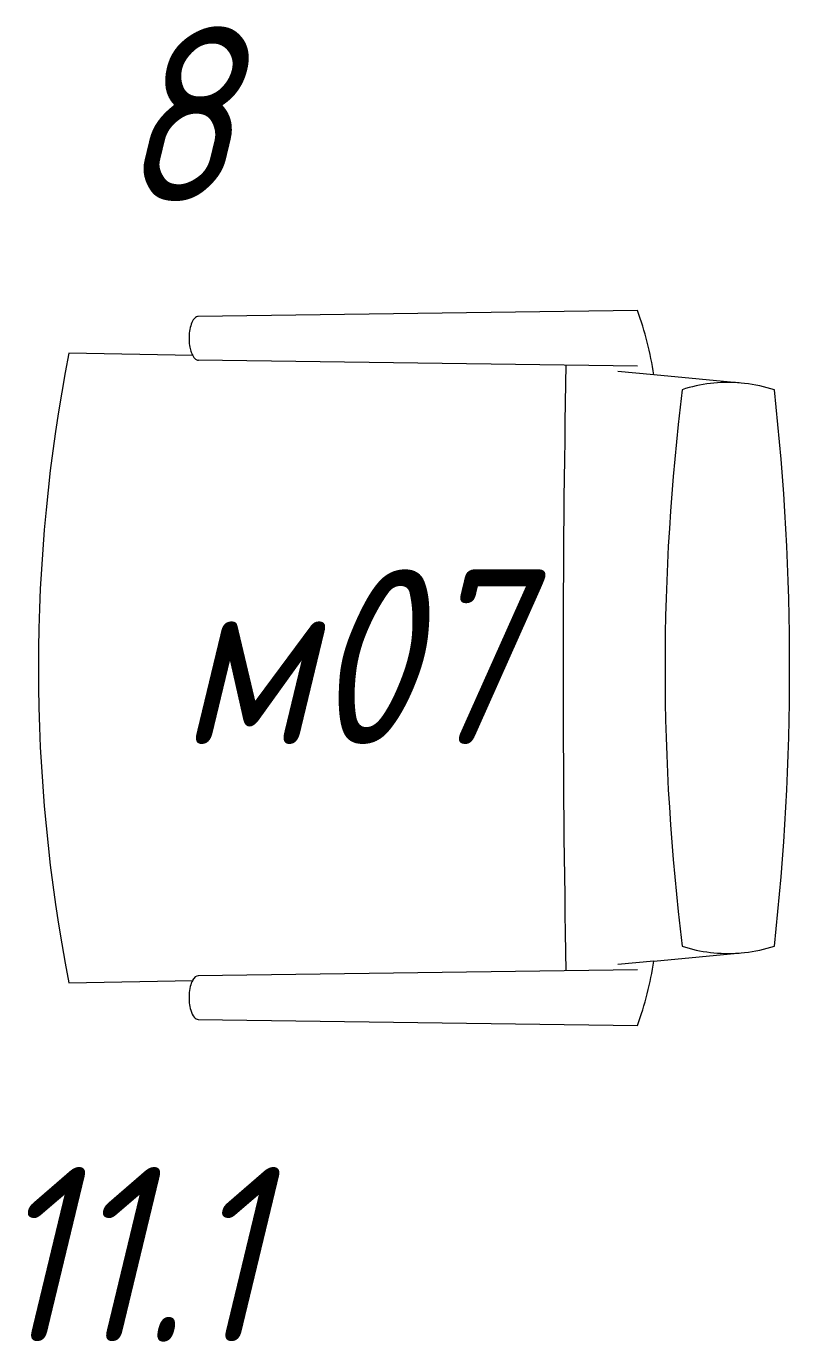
# Model space of a CAD drawing. Header units: millimetres. Extents: x -32954 to 151739, y -65671 to 56243.
# Drawn here: x -4390 to -3730, y -49811 to -48682 of the extents above; entities that cross this region are included whole.
import ezdxf

# ---------------------------------------------------------------- set-up
doc = ezdxf.new("R2010")
doc.units = ezdxf.units.MM
for name, color, linetype, lineweight in [('I-FURN', 7, 'Continuous', 9), ('I-FURN-IDEN', 7, 'Continuous', 9), ('M-EQPM-IDEN', 7, 'Continuous', 9)]:
    doc.layers.add(name, color=color, linetype=linetype, lineweight=lineweight)
doc.styles.add('GOST Common_I', font='GOST_Common Italic.ttf', dxfattribs={"width": 0.9, "height": 150})

# ---------------------------------------------------------------- blocks, each defined once
blk = doc.blocks.new('М05-М06_Стул офисный - М06_Кресло рабочее Меделия-8569764-О_ТХ_01')
at = {"layer": 'I-FURN'}
for p, q in [((-130.1, 450.8), (-137.4, 372.8)), ((366, 372.8), (358.7, 450.8)), ((-137.4, 372.8), (-140.3, 342)), ((366, 372.8), (368.9, 342)), ((-192.7, 358.8), (-187.6, -18.4)), ((-145, 358.8), (-150.1, -18.4)), ((373.6, 358.8), (378.7, -18.4)), ((416.2, -18.4), (421.3, 358.8)), ((-154, -23.2), (-156.1, -129.6)), ((384.7, -129.6), (382.6, -23.2))]:
    blk.add_line(p, q, dxfattribs=at)
for centre, radius, start, end in [((114.3, -1700.2), 2189.7, 83.7379, 96.2621), ((-2.9, 436.6), 128, 161.8436, 173.6194), ((231.5, 436.6), 128, 6.3806, 18.1564), ((-2.9, 436.6), 128, 175.7159, 197.9267), ((231.5, 436.6), 128, 342.0733, 4.2841), ((114.3, 2327.4), 1944.9, 262.9413, 277.0587), ((-100.3, 110.6), 264.8, 98.0615, 110.4198), ((328.9, 110.6), 264.8, 69.5802, 81.9385), ((114.3, 13952.8), 13657.9, 268.9084, 271.09128), ((114.3, 1258.6), 1414.3, 258.978, 281.022)]:
    blk.add_arc(centre, radius, start, end, dxfattribs=at)
for centre, start_param, end_param in [((-168.8, -18.3), 5.626442, 6.277467), ((-168.8, -18.3), 6.10915, 6.277467), ((397.4, -18.3), 3.147311, 3.801887)]:
    blk.add_ellipse(centre, major_axis=(18.8, 0), ratio=0.427808, start_param=start_param, end_param=end_param, dxfattribs=at)
for points, knots in [([(-187.6, -18.4), (-187.6, -18.9), (-187.4, -19.9), (-186.3, -21.4), (-184.7, -22.7), (-181.7, -24.3), (-176.7, -25.8), (-169.6, -26.5), (-163, -26.1), (-157.7, -24.9), (-155.1, -23.8), (-154, -23.2)], [0, 0, 0, 0, 0.076923, 0.153846, 0.230769, 0.307692, 0.461538, 0.615385, 0.769231, 0.884615, 1, 1, 1, 1]), ([(382.6, -23.2), (384.1, -24.1), (387.7, -25.4), (394.6, -26.5), (401.9, -26.3), (409.1, -24.9), (414.7, -22.2), (416.2, -19.7), (416.2, -18.4)], [0, 0, 0, 0, 0.153846, 0.307692, 0.461538, 0.615385, 0.807692, 1, 1, 1, 1])]:
    blk.add_open_spline(points, degree=3, knots=knots, dxfattribs=at)

msp = doc.modelspace()

# ---------------------------------------------------------------- block references
at = {"layer": 'I-FURN', "rotation": 270}
msp.add_blockref('М05-М06_Стул офисный - М06_Кресло рабочее Меделия-8569764-О_ТХ_01', (-4223.6, -49118.4), dxfattribs=at)

# ---------------------------------------------------------------- texts
at = {"layer": 'I-FURN-IDEN', "char_height": 150, "attachment_point": 1, "style": 'GOST Common_I'}
for s, insert, width in [('07', (-4145, -49148), 245.316), ('\\fGOST Common|b0|i1|c204|p34|;\\W.9;м', (-4258.1, -49148), 137.089)]:
    msp.add_mtext(s, dxfattribs=dict(at, insert=insert, width=width))
at = {"layer": 'M-EQPM-IDEN', "char_height": 150, "attachment_point": 1, "style": 'GOST Common_I'}
for s, insert, width in [('\\fGOST Common|b0|i1|c204|p34|;\\W.9;8', (-4310.5, -48682.1), 122.658), ('11.1', (-4419.9, -49661.3), 310.253)]:
    msp.add_mtext(s, dxfattribs=dict(at, insert=insert, width=width))

doc.saveas('drawing.dxf')
